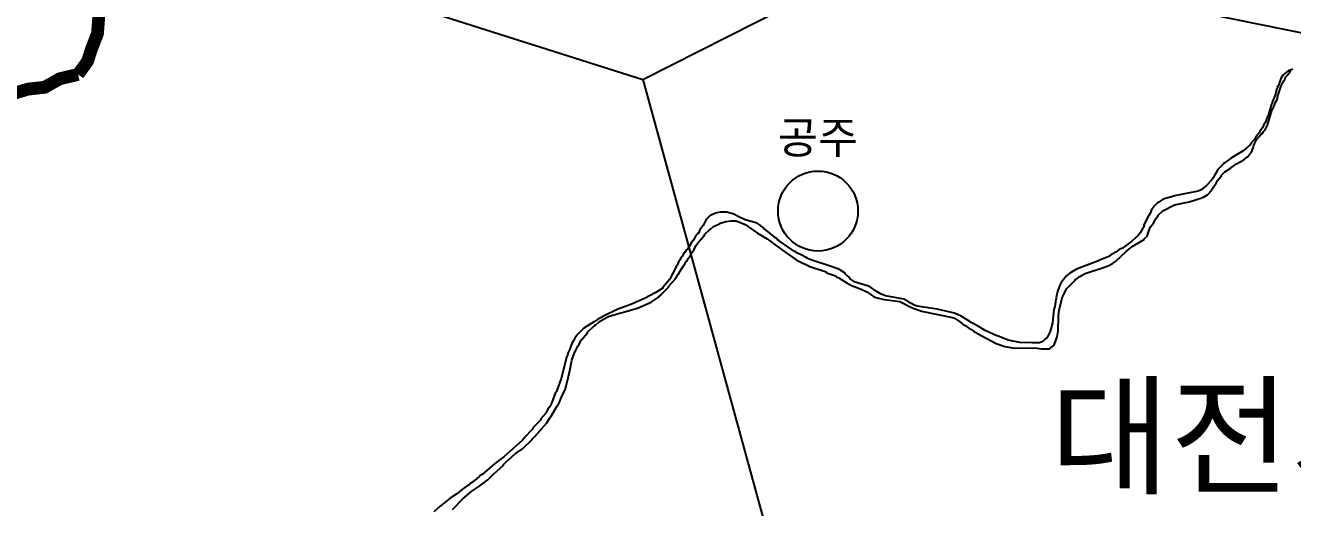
# Model space of a CAD drawing. Header units: millimetres. Extents: x -19392 to 580976, y -49129 to 736091.
# Drawn here: x 187898 to 227552, y 321070 to 336155 of the extents above; entities that cross this region are included whole.
import ezdxf
from ezdxf.enums import TextEntityAlignment as Align

# ---------------------------------------------------------------- set-up
doc = ezdxf.new("R2010")
doc.units = ezdxf.units.MM
for name, color, linetype in [('2411', 7, 'Continuous'), ('AWS', 4, 'Continuous'), ('AWS명', 2, 'Continuous'), ('MAIN-RIVER', 5, 'Continuous'), ('관측소명', 3, 'Continuous'), ('티센', 6, 'Continuous')]:
    doc.layers.add(name, color=color, linetype=linetype)
doc.styles.get("Standard").update_dxf_attribs({"font": ''})
doc.styles.get('Standard').set_extended_font_data('Gulim')

msp = doc.modelspace()

# ---------------------------------------------------------------- linework, layer by layer
at = {"layer": '2411', "const_width": 400}
for points in [[(190962, 339881), (190885, 339783), (190849, 339477), (190903, 339108), (190777, 338641), (190624, 338425), (190327, 338074), (190066, 337696), (189958, 337372), (189958, 336959), (190206, 336563), (190206, 336563), (190155, 335895), (189963, 335403), (189846, 335034), (189549, 334620)], [(189549, 334620), (188976, 334485), (188501, 334218), (187974, 334159), (187290, 333951)]]:
    msp.add_lwpolyline(points, dxfattribs=at)
at = {"layer": 'AWS'}
msp.add_circle((212701, 330347), 1250, dxfattribs=at)
at = {"layer": 'MAIN-RIVER'}
for points in [[(227504, 334760), (227424, 334739), (227250, 334595), (227179, 334495), (227105, 334275), (227079, 334251), (227073, 334205), (227056, 334179), (226992, 333945), (226979, 333933), (226973, 333894), (226910, 333757), (226897, 333687), (226881, 333659), (226798, 333364), (226761, 333303), (226690, 333106), (226648, 333058), (226605, 332952), (226523, 332845), (226505, 332789), (226392, 332652), (226361, 332583), (226267, 332489), (226249, 332445), (226236, 332445), (226236, 332432), (225999, 332226), (225643, 332014), (225413, 331840), (225392, 331834), (225392, 331834), (225392, 331821), (225212, 331645), (225067, 331383), (225018, 331314), (224861, 331147), (224693, 331014), (224600, 330973), (223906, 330834), (223500, 330714), (223344, 330614), (223331, 330614), (223232, 330507), (223138, 330383), (223069, 330233), (223052, 330233), (222895, 329908), (222901, 329883), (222782, 329664), (222713, 329577), (222522, 329405), (222227, 329190), (222128, 329149), (222020, 329064), (221858, 328973), (221796, 328927), (221489, 328800), (221477, 328786), (220789, 328527), (220577, 328405), (220478, 328320), (220309, 328114), (220309, 328114), (220263, 328032), (220189, 327828), (220155, 327641), (220159, 327599), (220146, 327583), (220109, 327358), (220084, 327270), (220034, 326846), (219965, 326583), (219866, 326396), (219791, 326334), (219784, 326315), (219734, 326264), (219634, 326228), (219409, 326221), (219016, 326234), (218653, 326308), (218312, 326446), (218291, 326445), (217935, 326609), (217687, 326759), (217492, 326862), (217450, 326897), (217179, 327056), (216972, 327151), (216429, 327276), (215798, 327370), (215705, 327404), (215698, 327416), (215549, 327482), (215549, 327494), (215549, 327494), (215386, 327589), (214812, 327700), (214680, 327750), (214518, 327838), (214342, 327969), (214280, 327997), (213830, 328135), (213830, 328147), (213704, 328230), (213683, 328266), (213616, 328330), (213602, 328332), (213549, 328387), (213549, 328400), (213355, 328530), (212989, 328650), (212568, 328787), (212421, 328846), (212349, 328877), (212349, 328889), (212318, 328893), (212281, 328912), (212256, 328933), (211999, 329065), (211999, 329077), (211968, 329086), (211512, 329397), (211500, 329397), (211464, 329435), (211444, 329441), (211438, 329459), (211438, 329459), (211417, 329466), (211411, 329483), (211368, 329508), (211127, 329711), (211003, 329799), (211001, 329813), (210860, 329927), (210794, 329966), (210425, 330073), (210219, 330162), (210069, 330245), (209843, 330311), (209637, 330311), (209538, 330292), (209488, 330279), (209319, 330195), (209216, 330093), (209177, 330041), (209107, 329898), (209004, 329764), (208957, 329660), (208945, 329657), (208932, 329629), (208879, 329579), (208829, 329481), (208809, 329441), (208744, 329366), (208624, 329165), (208573, 329119), (208526, 329038), (208507, 329026), (208507, 329026), (208448, 328928), (208395, 328867), (208376, 328812), (208339, 328761), (208300, 328667), (208269, 328625), (208170, 328426), (208162, 328392), (208125, 328342), (208064, 328211), (207845, 327955), (207840, 327936), (207608, 327784), (207270, 327616), (206839, 327429), (206434, 327279), (205946, 327039), (205940, 327020), (205915, 327017), (205803, 326957), (205710, 326888), (205378, 326679), (205174, 326483), (205090, 326373), (205064, 326305), (205009, 326229), (204972, 326154), (204928, 326005), (204881, 325919), (204850, 325795), (204834, 325768), (204834, 325768), (204659, 325108), (204525, 324731), (204523, 324699), (204491, 324668), (204374, 324357), (204347, 324317), (204336, 324268), (204246, 324150), (204185, 324030), (204023, 323843), (204023, 323818), (203792, 323574), (203780, 323536), (203508, 323256), (203508, 323244), (203449, 323181), (202868, 322662), (202583, 322442), (202188, 322110), (202125, 322080), (202099, 322037), (202037, 321997), (202031, 321978), (201968, 321939), (201863, 321851), (201806, 321819), (201800, 321802), (201577, 321647), (201400, 321503), (201193, 321363), (200875, 321118), (200875, 321118), (200675, 320943)], [(201268, 321012), (201600, 321359), (201868, 321587), (202123, 321755), (202374, 321937), (202374, 321937), (202539, 322104), (202546, 322121), (202855, 322399), (202862, 322418), (202985, 322544), (202997, 322544), (203249, 322771), (203261, 322771), (203455, 322912), (203761, 323206), (203767, 323224), (203880, 323336), (203880, 323349), (204045, 323523), (204045, 323535), (204220, 323726), (204307, 323876), (204351, 323931), (204534, 324251), (204577, 324305), (204619, 324394), (204629, 324437), (204683, 324533), (204683, 324552), (204785, 324755), (204849, 324993), (204947, 325402), (204997, 325686), (205097, 325961), (205122, 325991), (205184, 326125), (205184, 326125), (205216, 326165), (205297, 326318), (205490, 326536), (205490, 326561), (205694, 326755), (205714, 326761), (205731, 326791), (205744, 326791), (205859, 326892), (206103, 327030), (206171, 327061), (207052, 327304), (207477, 327492), (207635, 327597), (207716, 327664), (207731, 327665), (207739, 327686), (207795, 327724), (207795, 327736), (208026, 327961), (208026, 327986), (208226, 328211), (208226, 328237), (208286, 328303), (208326, 328374), (208341, 328379), (208378, 328454), (208495, 328629), (208527, 328663), (208569, 328758), (208607, 328786), (208607, 328786), (208645, 328873), (208714, 328954), (208726, 328998), (208764, 329041), (208771, 329075), (208815, 329131), (208863, 329223), (208869, 329255), (208882, 329255), (208954, 329360), (209020, 329431), (209020, 329444), (209049, 329463), (209126, 329573), (209144, 329579), (209151, 329610), (209323, 329778), (209335, 329778), (209432, 329860), (209617, 329947), (209623, 329959), (209813, 330023), (209975, 330038), (210144, 330036), (210225, 330013), (210419, 329929), (210806, 329652), (211106, 329480), (211401, 329255), (211552, 329159), (211593, 329121), (211593, 329121), (212018, 328818), (212243, 328706), (212326, 328677), (212329, 328664), (212365, 328656), (212418, 328624), (212924, 328454), (212968, 328428), (212968, 328415), (213243, 328318), (213281, 328287), (213356, 328261), (213581, 328110), (213749, 328018), (214051, 327901), (214231, 327818), (214471, 327657), (214773, 327582), (215262, 327515), (215623, 327332), (215936, 327213), (216911, 327020), (216967, 326995), (217123, 326895), (217223, 326822), (217229, 326805), (217304, 326767), (217464, 326657), (217499, 326645), (217565, 326594), (217823, 326439), (217823, 326439), (218279, 326204), (218542, 326106), (218848, 326058), (219491, 326071), (219697, 326033), (219947, 326040), (220059, 326128), (220097, 326178), (220184, 326409), (220215, 326596), (220222, 327064), (220246, 327252), (220346, 327664), (220490, 327927), (220746, 328189), (220746, 328202), (220772, 328202), (220896, 328302), (221065, 328395), (221663, 328590), (221825, 328651), (221920, 328702), (222010, 328768), (222338, 329078), (222533, 329239), (222905, 329454), (222911, 329473), (223002, 329558), (223082, 329808), (223107, 329858), (223194, 329970), (223194, 329970), (223257, 330097), (223325, 330178), (223331, 330199), (223344, 330202), (223344, 330214), (223488, 330352), (223851, 330539), (224313, 330639), (224711, 330761), (224718, 330774), (224762, 330783), (224888, 330858), (224965, 330929), (224971, 330948), (225009, 330986), (225045, 331052), (225162, 331214), (225200, 331301), (225329, 331451), (225329, 331464), (225432, 331574), (225563, 331652), (225569, 331668), (225588, 331668), (225607, 331695), (225651, 331715), (225793, 331820), (226024, 331945), (226098, 332012), (226098, 332024), (226139, 332047), (226139, 332047), (226216, 332125), (226216, 332137), (226261, 332189), (226314, 332323), (226336, 332408), (226436, 332595), (226485, 332645), (226485, 332657), (226523, 332695), (226529, 332714), (226542, 332714), (226567, 332751), (226585, 332757), (226591, 332776), (226610, 332782), (226636, 332832), (226692, 332892), (226713, 332933), (226763, 333036), (226898, 333489), (226978, 333628), (227009, 333734), (227067, 333832), (227084, 333946), (227194, 334264), (227262, 334410), (227303, 334465), (227341, 334544), (227410, 334617), (227410, 334630), (227466, 334695), (227466, 334695), (227504, 334760), (227504, 334760)], [(227554, 334782), (227504, 334760), (227504, 334760)]]:
    msp.add_lwpolyline(points, dxfattribs=at)
at = {"layer": '티센'}
for points in [[(182433, 342323), (207223, 334458)], [(207223, 334458), (215176, 338493)], [(215176, 338493), (246847, 332074)], [(207223, 334458), (217331, 297617)]]:
    msp.add_lwpolyline(points, dxfattribs=at)

# ---------------------------------------------------------------- texts
at = {"layer": 'AWS명'}
msp.add_text('공주', height=1000, dxfattribs=at).set_placement((212701, 331847), align=Align.BOTTOM_CENTER)
at = {"layer": '관측소명'}
msp.add_text('대전지방기상청', height=3000, dxfattribs=at).set_placement((233132, 320905), align=Align.BOTTOM_CENTER)

doc.saveas('drawing.dxf')
